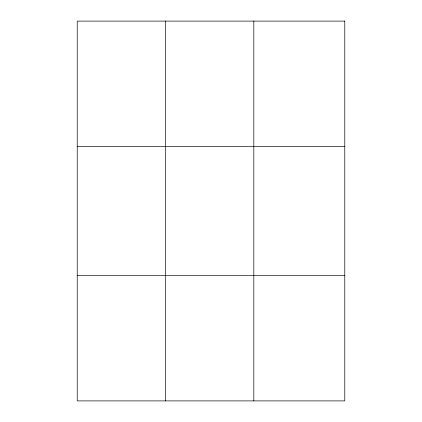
<?xml version="1.0" encoding="UTF-8"?>
<svg xmlns="http://www.w3.org/2000/svg" width="422" height="422" viewBox="0 0 422 422"><rect width="100%" height="100%" fill="white"/><g stroke="black" fill="none" stroke-linecap="round" stroke-linejoin="round"><path stroke-width="0.63" d="M165.519 400.9L165.519 21.1M253.807 400.9L253.807 21.1M77.226 146.434L344.774 146.434M77.226 275.566L344.774 275.566M344.774 21.1L344.774 400.9L77.226 400.9L77.226 21.1L344.774 21.1"/></g></svg>
